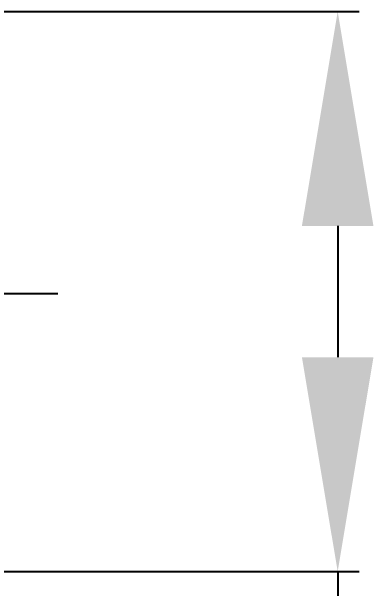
# Model space of a CAD drawing. Header units: millimetres. Extents: x 3766 to 4318, y 26587 to 26937.
# Drawn here: x 4052.1 to 4066.43, y 26637.15 to 26660.02 of the extents above; entities that cross this region are included whole.
import ezdxf

# ---------------------------------------------------------------- set-up
doc = ezdxf.new("R2010")
doc.units = ezdxf.units.MM
doc.styles.get("Standard").update_dxf_attribs({"font": ''})
doc.styles.get('Standard').set_extended_font_data('SimSun')
doc.dimstyles.new('副本 ISO-25-2bei', dxfattribs={"dimscale": 1.7, "dimtxt": 5, "dimasz": 5, "dimexe": 0.5, "dimexo": 0.625, "dimgap": 1, "dimtad": 1, "dimlfac": 0.0393, "dimdsep": 46, "dimtxsty": 'Standard', "dimcen": 2.5, "dimclrd": 1, "dimclre": 1, "dimclrt": 3, "dimadec": 0, "dimazin": 0, "dimtfac": 1, "dimtmove": 0, "dimatfit": 3, "dimfxl": 0, "dimarcsym": 0})

# ---------------------------------------------------------------- blocks, each defined once
blk = doc.blocks.new('*D4')
at = {"color": 1, "lineweight": -2, "transparency": 16777216}
for p, q in [((4050.704, 26660.016), (4065.865, 26660.016)), ((4065.015, 26651.516), (4065.015, 26646.316)), ((4050.554, 26637.816), (4065.865, 26637.816)), ((4065.015, 26637.816), (4065.015, 26597.016))]:
    blk.add_line(p, q, dxfattribs=at)
at = {"color": 1, "transparency": 16777216}
for points in [[(4063.598, 26651.516), (4066.431, 26651.516), (4065.015, 26660.016)], [(4063.598, 26646.316), (4066.431, 26646.316), (4065.015, 26637.816)]]:
    blk.add_solid(points, dxfattribs=at)
at = {"layer": 'Defpoints', "color": 0, "transparency": 16777216}
for p in [(4049.642, 26660.016), (4049.492, 26637.816), (4065.015, 26637.816)]:
    blk.add_point(p, dxfattribs=at)
at = {"color": 3, "transparency": 16777216, "insert": (4058.167, 26613.166), "char_height": 8.5, "attachment_point": 5, "rotation": 90}
blk.add_mtext('G1/2"', dxfattribs=at)

msp = doc.modelspace()

# ---------------------------------------------------------------- linework, layer by layer
msp.add_open_spline([(4051.722, 26648.846), (4051.722, 26648.846), (4053.934, 26648.846), (4053.934, 26648.846)], degree=3)

# ---------------------------------------------------------------- dimensions: what is measured, and where the dimension line sits
dim = msp.add_linear_dim(base=(4065.015, 26637.816), p1=(4049.642, 26660.016), p2=(4049.492, 26637.816), angle=90, text='G1/2"', dimstyle='副本 ISO-25-2bei')
dim.commit()
dim.dimension.update_dxf_attribs({"geometry": '*D4', "text_midpoint": (4058.167, 26613.166)})

doc.saveas('drawing.dxf')
